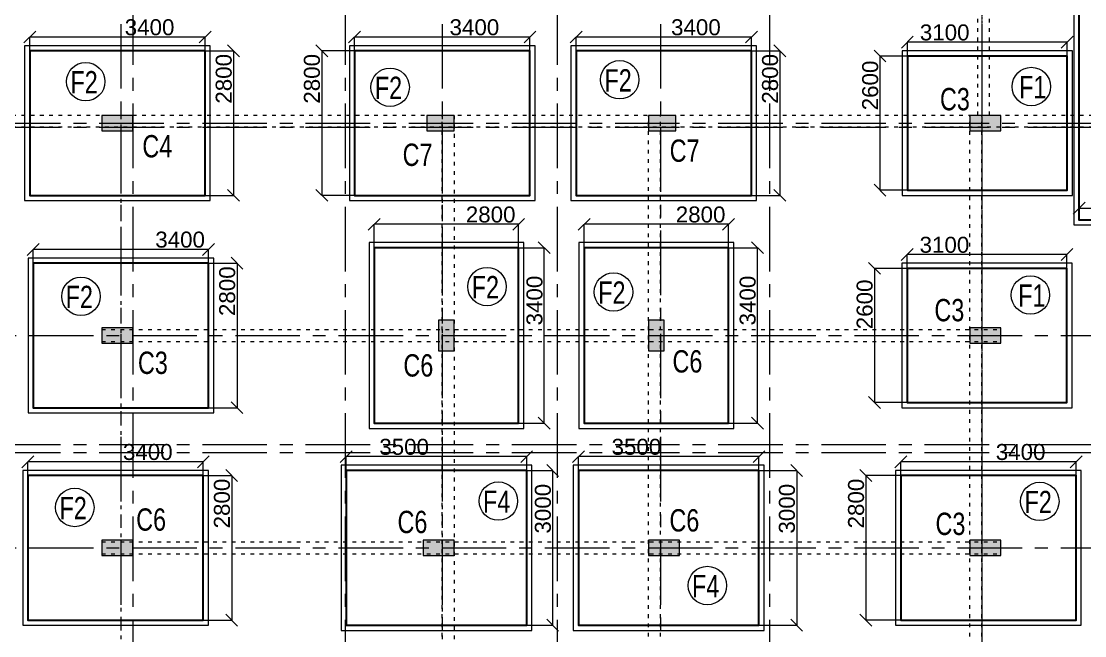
# Model space of a CAD drawing. Header units: inches. Extents: x 719368 to 6315912, y -2624014 to 446967.
# Drawn here: x 5520208 to 5540824, y -2115458 to -2103552 of the extents above; entities that cross this region are included whole.
import ezdxf

# ---------------------------------------------------------------- set-up
doc = ezdxf.new("R2010")
doc.units = ezdxf.units.IN
doc.header["$LTSCALE"] = 20
doc.header["$MEASUREMENT"] = 0
doc.header["$PDMODE"] = 3
doc.linetypes.add('ACAD_ISO03W100', pattern=[30, 12, -18])
doc.linetypes.add('CENTER', pattern=[2, 1.25, -0.25, 0.25, -0.25])
doc.layers.get('Defpoints').update_dxf_attribs({"lineweight": 25})
for name, color, linetype, lineweight in [('COL.FILL', 6, 'Continuous', 20), ('DIM', 7, 'Continuous', 13), ('FOOTING', 73, 'Continuous', 30), ('GRID', 202, 'CENTER', 5), ('HACHE', 6, 'Continuous', 9), ('HIDDEN', 181, 'ACAD_ISO03W100', 18), ('STAIR', 4, 'Continuous', 25), ('Text', 7, 'Continuous', 15)]:
    doc.layers.add(name, color=color, linetype=linetype, lineweight=lineweight)
doc.styles.add('BOLD', font='arial.ttf')
doc.styles.add('DIM SUMBI', font='arial.ttf')
doc.dimstyles.new('PL1', dxfattribs={"dimtxt": 275, "dimasz": 230, "dimexe": 0.18, "dimexo": 12, "dimgap": 30, "dimtad": 1, "dimjust": 1, "dimdec": 0, "dimzin": 0, "dimdsep": 46, "dimtxsty": 'BOLD', "dimblk": 'OBLIQUE', "dimcen": 0.09, "dimclrd": 256, "dimclre": 256, "dimadec": 0, "dimazin": 0, "dimtfac": 1, "dimtdec": 0, "dimtofl": 0, "dimtmove": 0, "dimatfit": 3, "dimfxl": 0.18, "dimtolj": 1, "dimtzin": 0, "dimlwd": -1, "dimlwe": -1, "dimarcsym": 0})

# ---------------------------------------------------------------- blocks, each defined once
blk = doc.blocks.new('_Oblique')
at = {"layer": 'STAIR', "color": 0, "lineweight": -2}
blk.add_line((-0.5, -0.5), (0.5, 0.5), dxfattribs=at)
blk = doc.blocks.new('*D560')
at = {"layer": 'Defpoints', "color": 0, "transparency": 16777216}
for p in [(5537385, -2104225), (5536854, -2106825), (5537385, -2106825)]:
    blk.add_point(p, dxfattribs=at)
at = {"layer": 'DIM', "transparency": 16777216}
for p, q in [((5537373, -2104225), (5536854, -2104225)), ((5536854, -2104225), (5536854, -2106825)), ((5537373, -2106825), (5536854, -2106825))]:
    blk.add_line(p, q, dxfattribs=at)
at = {"layer": 'DIM', "transparency": 16777216, "xscale": 230, "yscale": 230, "zscale": 230}
for p, rotation in [((5536854, -2104225), 90), ((5536854, -2106825), 270)]:
    blk.add_blockref('_Oblique', p, dxfattribs=dict(at, rotation=rotation))
at = {"layer": 'DIM', "color": 0, "transparency": 16777216, "insert": (5536666, -2104796), "char_height": 310, "attachment_point": 5, "rotation": 90, "style": 'BOLD'}
blk.add_mtext('\\A1;2600', dxfattribs=at)
blk = doc.blocks.new('*D561')
at = {"layer": 'Defpoints', "color": 0, "transparency": 16777216}
for p in [(5537385, -2103958), (5537385, -2104464), (5540485, -2104471)]:
    blk.add_point(p, dxfattribs=at)
at = {"layer": 'DIM', "transparency": 16777216}
for p, q in [((5537385, -2104452), (5537385, -2103958)), ((5540485, -2103958), (5537385, -2103958)), ((5540485, -2104459), (5540485, -2103958))]:
    blk.add_line(p, q, dxfattribs=at)
at = {"layer": 'DIM', "transparency": 16777216, "xscale": 230, "yscale": 230, "zscale": 230, "rotation": 180}
blk.add_blockref('_Oblique', (5537385, -2103958), dxfattribs=at)
at = {"layer": 'DIM', "transparency": 16777216, "xscale": 230, "yscale": 230, "zscale": 230}
blk.add_blockref('_Oblique', (5540485, -2103958), dxfattribs=at)
at = {"layer": 'DIM', "color": 0, "transparency": 16777216, "insert": (5538109, -2103770), "char_height": 310, "attachment_point": 5, "style": 'BOLD'}
blk.add_mtext('\\A1;3100', dxfattribs=at)
blk = doc.blocks.new('*D562')
at = {"layer": 'Defpoints', "color": 0, "transparency": 16777216}
for p in [(5533898, -2104125), (5533927, -2106925), (5534914, -2106925)]:
    blk.add_point(p, dxfattribs=at)
at = {"layer": 'DIM', "transparency": 16777216}
for p, q in [((5533910, -2104125), (5534914, -2104125)), ((5534914, -2104125), (5534914, -2106925)), ((5533939, -2106925), (5534914, -2106925))]:
    blk.add_line(p, q, dxfattribs=at)
at = {"layer": 'DIM', "transparency": 16777216, "xscale": 230, "yscale": 230, "zscale": 230}
for p, rotation in [((5534914, -2104125), 90), ((5534914, -2106925), 270)]:
    blk.add_blockref('_Oblique', p, dxfattribs=dict(at, rotation=rotation))
at = {"layer": 'DIM', "color": 0, "transparency": 16777216, "insert": (5534725, -2104667), "char_height": 310, "attachment_point": 5, "rotation": 90, "style": 'BOLD'}
blk.add_mtext('\\A1;2800', dxfattribs=at)
blk = doc.blocks.new('*D563')
at = {"layer": 'Defpoints', "color": 0, "transparency": 16777216}
for p in [(5530963, -2103858), (5530963, -2104364), (5534363, -2104371)]:
    blk.add_point(p, dxfattribs=at)
at = {"layer": 'DIM', "transparency": 16777216}
for p, q in [((5530963, -2104352), (5530963, -2103858)), ((5534363, -2103858), (5530963, -2103858)), ((5534363, -2104359), (5534363, -2103858))]:
    blk.add_line(p, q, dxfattribs=at)
at = {"layer": 'DIM', "transparency": 16777216, "xscale": 230, "yscale": 230, "zscale": 230, "rotation": 180}
blk.add_blockref('_Oblique', (5530963, -2103858), dxfattribs=at)
at = {"layer": 'DIM', "transparency": 16777216, "xscale": 230, "yscale": 230, "zscale": 230}
blk.add_blockref('_Oblique', (5534363, -2103858), dxfattribs=at)
at = {"layer": 'DIM', "color": 0, "transparency": 16777216, "insert": (5533286, -2103670), "char_height": 310, "attachment_point": 5, "style": 'BOLD'}
blk.add_mtext('\\A1;3400', dxfattribs=at)
blk = doc.blocks.new('*D564')
at = {"layer": 'Defpoints', "color": 0, "transparency": 16777216}
for p in [(5527583, -2104125), (5526033, -2106925), (5527148, -2106925)]:
    blk.add_point(p, dxfattribs=at)
at = {"layer": 'DIM', "transparency": 16777216}
for p, q in [((5527571, -2104125), (5526032, -2104125)), ((5526033, -2104125), (5526033, -2106925)), ((5527136, -2106925), (5526032, -2106925))]:
    blk.add_line(p, q, dxfattribs=at)
at = {"layer": 'DIM', "transparency": 16777216, "xscale": 230, "yscale": 230, "zscale": 230}
for p, rotation in [((5526033, -2104125), 90), ((5526033, -2106925), 270)]:
    blk.add_blockref('_Oblique', p, dxfattribs=dict(at, rotation=rotation))
at = {"layer": 'DIM', "color": 0, "transparency": 16777216, "insert": (5525844, -2104667), "char_height": 310, "attachment_point": 5, "rotation": 90, "style": 'BOLD'}
blk.add_mtext('\\A1;2800', dxfattribs=at)
blk = doc.blocks.new('*D565')
at = {"layer": 'Defpoints', "color": 0, "transparency": 16777216}
for p in [(5526669, -2103858), (5526669, -2104364), (5530069, -2104371)]:
    blk.add_point(p, dxfattribs=at)
at = {"layer": 'DIM', "transparency": 16777216}
for p, q in [((5526669, -2104352), (5526669, -2103858)), ((5530069, -2103858), (5526669, -2103858)), ((5530069, -2104359), (5530069, -2103858))]:
    blk.add_line(p, q, dxfattribs=at)
at = {"layer": 'DIM', "transparency": 16777216, "xscale": 230, "yscale": 230, "zscale": 230, "rotation": 180}
blk.add_blockref('_Oblique', (5526669, -2103858), dxfattribs=at)
at = {"layer": 'DIM', "transparency": 16777216, "xscale": 230, "yscale": 230, "zscale": 230}
blk.add_blockref('_Oblique', (5530069, -2103858), dxfattribs=at)
at = {"layer": 'DIM', "color": 0, "transparency": 16777216, "insert": (5528992, -2103670), "char_height": 310, "attachment_point": 5, "style": 'BOLD'}
blk.add_mtext('\\A1;3400', dxfattribs=at)
blk = doc.blocks.new('*D566')
at = {"layer": 'Defpoints', "color": 0, "transparency": 16777216}
for p in [(5523307, -2104125), (5523336, -2106925), (5524323, -2106925)]:
    blk.add_point(p, dxfattribs=at)
at = {"layer": 'DIM', "transparency": 16777216}
for p, q in [((5523319, -2104125), (5524323, -2104125)), ((5524323, -2104125), (5524323, -2106925)), ((5523348, -2106925), (5524323, -2106925))]:
    blk.add_line(p, q, dxfattribs=at)
at = {"layer": 'DIM', "transparency": 16777216, "xscale": 230, "yscale": 230, "zscale": 230}
for p, rotation in [((5524323, -2104125), 90), ((5524323, -2106925), 270)]:
    blk.add_blockref('_Oblique', p, dxfattribs=dict(at, rotation=rotation))
at = {"layer": 'DIM', "color": 0, "transparency": 16777216, "insert": (5524134, -2104667), "char_height": 310, "attachment_point": 5, "rotation": 90, "style": 'BOLD'}
blk.add_mtext('\\A1;2800', dxfattribs=at)
blk = doc.blocks.new('*D567')
at = {"layer": 'Defpoints', "color": 0, "transparency": 16777216}
for p in [(5520372, -2103858), (5520372, -2104364), (5523772, -2104371)]:
    blk.add_point(p, dxfattribs=at)
at = {"layer": 'DIM', "transparency": 16777216}
for p, q in [((5520372, -2104352), (5520372, -2103858)), ((5523772, -2103858), (5520372, -2103858)), ((5523772, -2104359), (5523772, -2103858))]:
    blk.add_line(p, q, dxfattribs=at)
at = {"layer": 'DIM', "transparency": 16777216, "xscale": 230, "yscale": 230, "zscale": 230, "rotation": 180}
blk.add_blockref('_Oblique', (5520372, -2103858), dxfattribs=at)
at = {"layer": 'DIM', "transparency": 16777216, "xscale": 230, "yscale": 230, "zscale": 230}
blk.add_blockref('_Oblique', (5523772, -2103858), dxfattribs=at)
at = {"layer": 'DIM', "color": 0, "transparency": 16777216, "insert": (5522695, -2103670), "char_height": 310, "attachment_point": 5, "style": 'BOLD'}
blk.add_mtext('\\A1;3400', dxfattribs=at)
blk = doc.blocks.new('*D570')
at = {"layer": 'Defpoints', "color": 0, "transparency": 16777216}
for p in [(5537380, -2108340), (5536747, -2110940), (5537380, -2110940)]:
    blk.add_point(p, dxfattribs=at)
at = {"layer": 'DIM', "transparency": 16777216}
for p, q in [((5537368, -2108340), (5536747, -2108340)), ((5536747, -2108340), (5536747, -2110940)), ((5537368, -2110940), (5536747, -2110940))]:
    blk.add_line(p, q, dxfattribs=at)
at = {"layer": 'DIM', "transparency": 16777216, "xscale": 230, "yscale": 230, "zscale": 230}
for p, rotation in [((5536747, -2108340), 90), ((5536747, -2110940), 270)]:
    blk.add_blockref('_Oblique', p, dxfattribs=dict(at, rotation=rotation))
at = {"layer": 'DIM', "color": 0, "transparency": 16777216, "insert": (5536559, -2109038), "char_height": 310, "attachment_point": 5, "rotation": 90, "style": 'BOLD'}
blk.add_mtext('\\A1;2600', dxfattribs=at)
blk = doc.blocks.new('*D571')
at = {"layer": 'Defpoints', "color": 0, "transparency": 16777216}
for p in [(5537380, -2108073), (5537380, -2108579), (5540480, -2108586)]:
    blk.add_point(p, dxfattribs=at)
at = {"layer": 'DIM', "transparency": 16777216}
for p, q in [((5537380, -2108567), (5537380, -2108073)), ((5540480, -2108073), (5537380, -2108073)), ((5540480, -2108574), (5540480, -2108073))]:
    blk.add_line(p, q, dxfattribs=at)
at = {"layer": 'DIM', "transparency": 16777216, "xscale": 230, "yscale": 230, "zscale": 230, "rotation": 180}
blk.add_blockref('_Oblique', (5537380, -2108073), dxfattribs=at)
at = {"layer": 'DIM', "transparency": 16777216, "xscale": 230, "yscale": 230, "zscale": 230}
blk.add_blockref('_Oblique', (5540480, -2108073), dxfattribs=at)
at = {"layer": 'DIM', "color": 0, "transparency": 16777216, "insert": (5538104, -2107885), "char_height": 310, "attachment_point": 5, "style": 'BOLD'}
blk.add_mtext('\\A1;3100', dxfattribs=at)
blk = doc.blocks.new('*D572')
at = {"layer": 'Defpoints', "color": 0, "transparency": 16777216}
for p in [(5531119, -2107486), (5531119, -2107940), (5533919, -2107940)]:
    blk.add_point(p, dxfattribs=at)
at = {"layer": 'DIM', "transparency": 16777216}
for p, q in [((5531119, -2107928), (5531119, -2107486)), ((5533919, -2107486), (5531119, -2107486)), ((5533919, -2107928), (5533919, -2107486))]:
    blk.add_line(p, q, dxfattribs=at)
at = {"layer": 'DIM', "transparency": 16777216, "xscale": 230, "yscale": 230, "zscale": 230, "rotation": 180}
blk.add_blockref('_Oblique', (5531119, -2107486), dxfattribs=at)
at = {"layer": 'DIM', "transparency": 16777216, "xscale": 230, "yscale": 230, "zscale": 230}
blk.add_blockref('_Oblique', (5533919, -2107486), dxfattribs=at)
at = {"layer": 'DIM', "color": 0, "transparency": 16777216, "insert": (5533377, -2107298), "char_height": 310, "attachment_point": 5, "style": 'BOLD'}
blk.add_mtext('\\A1;2800', dxfattribs=at)
blk = doc.blocks.new('*D573')
at = {"layer": 'Defpoints', "color": 0, "transparency": 16777216}
for p in [(5533681, -2107940), (5534479, -2107940), (5533673, -2111340)]:
    blk.add_point(p, dxfattribs=at)
at = {"layer": 'DIM', "transparency": 16777216}
for p, q in [((5533693, -2107940), (5534479, -2107940)), ((5534479, -2111340), (5534479, -2107940)), ((5533685, -2111340), (5534479, -2111340))]:
    blk.add_line(p, q, dxfattribs=at)
at = {"layer": 'DIM', "transparency": 16777216, "xscale": 230, "yscale": 230, "zscale": 230}
for p, rotation in [((5534479, -2107940), 90), ((5534479, -2111340), 270)]:
    blk.add_blockref('_Oblique', p, dxfattribs=dict(at, rotation=rotation))
at = {"layer": 'DIM', "color": 0, "transparency": 16777216, "insert": (5534291, -2108964), "char_height": 310, "attachment_point": 5, "rotation": 90, "style": 'BOLD'}
blk.add_mtext('\\A1;3400', dxfattribs=at)
blk = doc.blocks.new('*D574')
at = {"layer": 'Defpoints', "color": 0, "transparency": 16777216}
for p in [(5527049, -2107486), (5527049, -2107940), (5529849, -2107940)]:
    blk.add_point(p, dxfattribs=at)
at = {"layer": 'DIM', "transparency": 16777216}
for p, q in [((5527049, -2107928), (5527049, -2107486)), ((5529849, -2107486), (5527049, -2107486)), ((5529849, -2107928), (5529849, -2107486))]:
    blk.add_line(p, q, dxfattribs=at)
at = {"layer": 'DIM', "transparency": 16777216, "xscale": 230, "yscale": 230, "zscale": 230, "rotation": 180}
blk.add_blockref('_Oblique', (5527049, -2107486), dxfattribs=at)
at = {"layer": 'DIM', "transparency": 16777216, "xscale": 230, "yscale": 230, "zscale": 230}
blk.add_blockref('_Oblique', (5529849, -2107486), dxfattribs=at)
at = {"layer": 'DIM', "color": 0, "transparency": 16777216, "insert": (5529307, -2107298), "char_height": 310, "attachment_point": 5, "style": 'BOLD'}
blk.add_mtext('\\A1;2800', dxfattribs=at)
blk = doc.blocks.new('*D575')
at = {"layer": 'Defpoints', "color": 0, "transparency": 16777216}
for p in [(5529611, -2107940), (5530346, -2107940), (5529603, -2111340)]:
    blk.add_point(p, dxfattribs=at)
at = {"layer": 'DIM', "transparency": 16777216}
for p, q in [((5529623, -2107940), (5530346, -2107940)), ((5530346, -2111340), (5530346, -2107940)), ((5529615, -2111340), (5530346, -2111340))]:
    blk.add_line(p, q, dxfattribs=at)
at = {"layer": 'DIM', "transparency": 16777216, "xscale": 230, "yscale": 230, "zscale": 230}
for p, rotation in [((5530346, -2107940), 90), ((5530346, -2111340), 270)]:
    blk.add_blockref('_Oblique', p, dxfattribs=dict(at, rotation=rotation))
at = {"layer": 'DIM', "color": 0, "transparency": 16777216, "insert": (5530158, -2108964), "char_height": 310, "attachment_point": 5, "rotation": 90, "style": 'BOLD'}
blk.add_mtext('\\A1;3400', dxfattribs=at)
blk = doc.blocks.new('*D576')
at = {"layer": 'Defpoints', "color": 0, "transparency": 16777216}
for p in [(5523374, -2108240), (5523403, -2111040), (5524390, -2111040)]:
    blk.add_point(p, dxfattribs=at)
at = {"layer": 'DIM', "transparency": 16777216}
for p, q in [((5523386, -2108240), (5524390, -2108240)), ((5524390, -2108240), (5524390, -2111040)), ((5523415, -2111040), (5524390, -2111040))]:
    blk.add_line(p, q, dxfattribs=at)
at = {"layer": 'DIM', "transparency": 16777216, "xscale": 230, "yscale": 230, "zscale": 230}
for p, rotation in [((5524390, -2108240), 90), ((5524390, -2111040), 270)]:
    blk.add_blockref('_Oblique', p, dxfattribs=dict(at, rotation=rotation))
at = {"layer": 'DIM', "color": 0, "transparency": 16777216, "insert": (5524201, -2108782), "char_height": 310, "attachment_point": 5, "rotation": 90, "style": 'BOLD'}
blk.add_mtext('\\A1;2800', dxfattribs=at)
blk = doc.blocks.new('*D577')
at = {"layer": 'Defpoints', "color": 0, "transparency": 16777216}
for p in [(5520439, -2107973), (5520439, -2108479), (5523839, -2108486)]:
    blk.add_point(p, dxfattribs=at)
at = {"layer": 'DIM', "transparency": 16777216}
for p, q in [((5520439, -2108467), (5520439, -2107973)), ((5523839, -2107973), (5520439, -2107973)), ((5523839, -2108474), (5523839, -2107973))]:
    blk.add_line(p, q, dxfattribs=at)
at = {"layer": 'DIM', "transparency": 16777216, "xscale": 230, "yscale": 230, "zscale": 230, "rotation": 180}
blk.add_blockref('_Oblique', (5520439, -2107973), dxfattribs=at)
at = {"layer": 'DIM', "transparency": 16777216, "xscale": 230, "yscale": 230, "zscale": 230}
blk.add_blockref('_Oblique', (5523839, -2107973), dxfattribs=at)
at = {"layer": 'DIM', "color": 0, "transparency": 16777216, "insert": (5523287, -2107785), "char_height": 310, "attachment_point": 5, "style": 'BOLD'}
blk.add_mtext('\\A1;3400', dxfattribs=at)
blk = doc.blocks.new('*D580')
at = {"layer": 'Defpoints', "color": 0, "transparency": 16777216}
for p in [(5537580, -2112355), (5536581, -2115155), (5537544, -2115155)]:
    blk.add_point(p, dxfattribs=at)
at = {"layer": 'DIM', "transparency": 16777216}
for p, q in [((5537568, -2112355), (5536581, -2112355)), ((5536581, -2112355), (5536581, -2115155)), ((5537532, -2115155), (5536581, -2115155))]:
    blk.add_line(p, q, dxfattribs=at)
at = {"layer": 'DIM', "transparency": 16777216, "xscale": 230, "yscale": 230, "zscale": 230}
for p, rotation in [((5536581, -2112355), 90), ((5536581, -2115155), 270)]:
    blk.add_blockref('_Oblique', p, dxfattribs=dict(at, rotation=rotation))
at = {"layer": 'DIM', "color": 0, "transparency": 16777216, "insert": (5536392, -2112897), "char_height": 310, "attachment_point": 5, "rotation": 90, "style": 'BOLD'}
blk.add_mtext('\\A1;2800', dxfattribs=at)
blk = doc.blocks.new('*D581')
at = {"layer": 'Defpoints', "color": 0, "transparency": 16777216}
for p in [(5537258, -2112088), (5537258, -2112594), (5540658, -2112601)]:
    blk.add_point(p, dxfattribs=at)
at = {"layer": 'DIM', "transparency": 16777216}
for p, q in [((5537258, -2112582), (5537258, -2112088)), ((5540658, -2112088), (5537258, -2112088)), ((5540658, -2112589), (5540658, -2112088))]:
    blk.add_line(p, q, dxfattribs=at)
at = {"layer": 'DIM', "transparency": 16777216, "xscale": 230, "yscale": 230, "zscale": 230, "rotation": 180}
blk.add_blockref('_Oblique', (5537258, -2112088), dxfattribs=at)
at = {"layer": 'DIM', "transparency": 16777216, "xscale": 230, "yscale": 230, "zscale": 230}
blk.add_blockref('_Oblique', (5540658, -2112088), dxfattribs=at)
at = {"layer": 'DIM', "color": 0, "transparency": 16777216, "insert": (5539581, -2111900), "char_height": 310, "attachment_point": 5, "style": 'BOLD'}
blk.add_mtext('\\A1;3400', dxfattribs=at)
blk = doc.blocks.new('*D582')
at = {"layer": 'Defpoints', "color": 0, "transparency": 16777216}
for p in [(5533705, -2112255), (5534061, -2115255), (5535240, -2115255)]:
    blk.add_point(p, dxfattribs=at)
at = {"layer": 'DIM', "transparency": 16777216}
for p, q in [((5533717, -2112255), (5535240, -2112255)), ((5535240, -2112255), (5535240, -2115255)), ((5534073, -2115255), (5535240, -2115255))]:
    blk.add_line(p, q, dxfattribs=at)
at = {"layer": 'DIM', "transparency": 16777216, "xscale": 230, "yscale": 230, "zscale": 230}
for p, rotation in [((5535240, -2112255), 90), ((5535240, -2115255), 270)]:
    blk.add_blockref('_Oblique', p, dxfattribs=dict(at, rotation=rotation))
at = {"layer": 'DIM', "color": 0, "transparency": 16777216, "insert": (5535052, -2112997), "char_height": 310, "attachment_point": 5, "rotation": 90, "style": 'BOLD'}
blk.add_mtext('\\A1;3000', dxfattribs=at)
blk = doc.blocks.new('*D583')
at = {"layer": 'Defpoints', "color": 0, "transparency": 16777216}
for p in [(5531009, -2111988), (5531009, -2112494), (5534509, -2112501)]:
    blk.add_point(p, dxfattribs=at)
at = {"layer": 'DIM', "transparency": 16777216}
for p, q in [((5531009, -2112482), (5531009, -2111988)), ((5534509, -2111988), (5531009, -2111988)), ((5534509, -2112489), (5534509, -2111988))]:
    blk.add_line(p, q, dxfattribs=at)
at = {"layer": 'DIM', "transparency": 16777216, "xscale": 230, "yscale": 230, "zscale": 230, "rotation": 180}
blk.add_blockref('_Oblique', (5531009, -2111988), dxfattribs=at)
at = {"layer": 'DIM', "transparency": 16777216, "xscale": 230, "yscale": 230, "zscale": 230}
blk.add_blockref('_Oblique', (5534509, -2111988), dxfattribs=at)
at = {"layer": 'DIM', "color": 0, "transparency": 16777216, "insert": (5532133, -2111800), "char_height": 310, "attachment_point": 5, "style": 'BOLD'}
blk.add_mtext('\\A1;3500', dxfattribs=at)
blk = doc.blocks.new('*D584')
at = {"layer": 'Defpoints', "color": 0, "transparency": 16777216}
for p in [(5529202, -2112255), (5529558, -2115255), (5530509, -2115255)]:
    blk.add_point(p, dxfattribs=at)
at = {"layer": 'DIM', "transparency": 16777216}
for p, q in [((5529214, -2112255), (5530510, -2112255)), ((5530509, -2112255), (5530509, -2115255)), ((5529570, -2115255), (5530510, -2115255))]:
    blk.add_line(p, q, dxfattribs=at)
at = {"layer": 'DIM', "transparency": 16777216, "xscale": 230, "yscale": 230, "zscale": 230}
for p, rotation in [((5530509, -2112255), 90), ((5530509, -2115255), 270)]:
    blk.add_blockref('_Oblique', p, dxfattribs=dict(at, rotation=rotation))
at = {"layer": 'DIM', "color": 0, "transparency": 16777216, "insert": (5530321, -2112997), "char_height": 310, "attachment_point": 5, "rotation": 90, "style": 'BOLD'}
blk.add_mtext('\\A1;3000', dxfattribs=at)
blk = doc.blocks.new('*D585')
at = {"layer": 'Defpoints', "color": 0, "transparency": 16777216}
for p in [(5526506, -2111988), (5526506, -2112494), (5530006, -2112501)]:
    blk.add_point(p, dxfattribs=at)
at = {"layer": 'DIM', "transparency": 16777216}
for p, q in [((5526506, -2112482), (5526506, -2111988)), ((5530006, -2111988), (5526506, -2111988)), ((5530006, -2112489), (5530006, -2111988))]:
    blk.add_line(p, q, dxfattribs=at)
at = {"layer": 'DIM', "transparency": 16777216, "xscale": 230, "yscale": 230, "zscale": 230, "rotation": 180}
blk.add_blockref('_Oblique', (5526506, -2111988), dxfattribs=at)
at = {"layer": 'DIM', "transparency": 16777216, "xscale": 230, "yscale": 230, "zscale": 230}
blk.add_blockref('_Oblique', (5530006, -2111988), dxfattribs=at)
at = {"layer": 'DIM', "color": 0, "transparency": 16777216, "insert": (5527630, -2111800), "char_height": 310, "attachment_point": 5, "style": 'BOLD'}
blk.add_mtext('\\A1;3500', dxfattribs=at)
blk = doc.blocks.new('*D586')
at = {"layer": 'Defpoints', "color": 0, "transparency": 16777216}
for p in [(5523272, -2112355), (5523300, -2115155), (5524287, -2115155)]:
    blk.add_point(p, dxfattribs=at)
at = {"layer": 'DIM', "transparency": 16777216}
for p, q in [((5523284, -2112355), (5524287, -2112355)), ((5524287, -2112355), (5524287, -2115155)), ((5523312, -2115155), (5524287, -2115155))]:
    blk.add_line(p, q, dxfattribs=at)
at = {"layer": 'DIM', "transparency": 16777216, "xscale": 230, "yscale": 230, "zscale": 230}
for p, rotation in [((5524287, -2112355), 90), ((5524287, -2115155), 270)]:
    blk.add_blockref('_Oblique', p, dxfattribs=dict(at, rotation=rotation))
at = {"layer": 'DIM', "color": 0, "transparency": 16777216, "insert": (5524099, -2112897), "char_height": 310, "attachment_point": 5, "rotation": 90, "style": 'BOLD'}
blk.add_mtext('\\A1;2800', dxfattribs=at)
blk = doc.blocks.new('*D587')
at = {"layer": 'Defpoints', "color": 0, "transparency": 16777216}
for p in [(5520336, -2112088), (5520336, -2112594), (5523736, -2112601)]:
    blk.add_point(p, dxfattribs=at)
at = {"layer": 'DIM', "transparency": 16777216}
for p, q in [((5520336, -2112582), (5520336, -2112088)), ((5523736, -2112088), (5520336, -2112088)), ((5523736, -2112589), (5523736, -2112088))]:
    blk.add_line(p, q, dxfattribs=at)
at = {"layer": 'DIM', "transparency": 16777216, "xscale": 230, "yscale": 230, "zscale": 230, "rotation": 180}
blk.add_blockref('_Oblique', (5520336, -2112088), dxfattribs=at)
at = {"layer": 'DIM', "transparency": 16777216, "xscale": 230, "yscale": 230, "zscale": 230}
blk.add_blockref('_Oblique', (5523736, -2112088), dxfattribs=at)
at = {"layer": 'DIM', "color": 0, "transparency": 16777216, "insert": (5522660, -2111900), "char_height": 310, "attachment_point": 5, "style": 'BOLD'}
blk.add_mtext('\\A1;3400', dxfattribs=at)
blk = doc.blocks.new('*D496')
at = {"layer": 'Defpoints', "color": 0, "transparency": 16777216}
for p in [(5540716, -2107088), (5544016, -2107088), (5540716, -2107174)]:
    blk.add_point(p, dxfattribs=at)
at = {"layer": 'DIM', "transparency": 16777216}
for p, q in [((5540716, -2107100), (5540716, -2107174)), ((5544016, -2107100), (5544016, -2107174)), ((5540716, -2107174), (5544016, -2107174))]:
    blk.add_line(p, q, dxfattribs=at)
at = {"layer": 'DIM', "transparency": 16777216, "xscale": 230, "yscale": 230, "zscale": 230, "rotation": 180}
blk.add_blockref('_Oblique', (5540716, -2107174), dxfattribs=at)
at = {"layer": 'DIM', "transparency": 16777216, "xscale": 230, "yscale": 230, "zscale": 230}
blk.add_blockref('_Oblique', (5544016, -2107174), dxfattribs=at)
at = {"layer": 'DIM', "color": 0, "transparency": 16777216, "insert": (5543264, -2106986), "char_height": 310, "attachment_point": 5, "style": 'BOLD'}
blk.add_mtext('\\A1;3300', dxfattribs=at)

msp = doc.modelspace()

# ---------------------------------------------------------------- hatches: boundary and pattern name
at = {"layer": 'COL.FILL'}
for points in [[(5522369.0857, -2105375.4344), (5522369.0857, -2105675.4344), (5521769.0857, -2105675.4344), (5521769.0857, -2105375.4344)], [(5528069.0873, -2105675.4344), (5528599.0873, -2105675.4344), (5528599.0873, -2105375.4344), (5528069.0873, -2105375.4344)], [(5532368.8912, -2105675.4344), (5532898.8912, -2105675.4344), (5532898.8912, -2105375.4344), (5532368.8912, -2105375.4344)], [(5539199.0856, -2105375.4344), (5539199.0856, -2105675.4344), (5538599.0856, -2105675.4344), (5538599.0856, -2105375.4344)], [(5528299.0873, -2109940.4344), (5528599.0873, -2109940.4344), (5528599.0873, -2109340.4344), (5528299.0873, -2109340.4344)], [(5532369.0856, -2109940.4344), (5532669.0856, -2109940.4344), (5532669.0856, -2109340.4344), (5532369.0856, -2109340.4344)], [(5522369.0857, -2109490.4344), (5522369.0857, -2109790.4344), (5521769.0857, -2109790.4344), (5521769.0857, -2109490.4344)], [(5539199.0856, -2109490.4344), (5539199.0856, -2109790.4344), (5538599.0856, -2109790.4344), (5538599.0856, -2109490.4344)], [(5522369.0857, -2113605.4344), (5522369.0857, -2113905.4344), (5521769.0857, -2113905.4344), (5521769.0857, -2113605.4344)], [(5528599.0873, -2113605.4344), (5528599.0873, -2113905.4344), (5527999.0873, -2113905.4344), (5527999.0873, -2113605.4344)], [(5532968.8912, -2113605.4344), (5532968.8912, -2113905.4344), (5532368.8912, -2113905.4344), (5532368.8912, -2113605.4344)], [(5539199.0856, -2113605.4344), (5539199.0856, -2113905.4344), (5538599.0856, -2113905.4344), (5538599.0856, -2113605.4344)]]:
    msp.add_hatch(color=256, dxfattribs=at).paths.add_polyline_path(points)

# ---------------------------------------------------------------- linework, layer by layer
for points in [[(5522369.0857, -2105675.4344), (5522369.0857, -2105375.4344), (5521769.0857, -2105375.4344), (5521769.0857, -2105675.4344)], [(5528599.0873, -2105675.4344), (5528599.0873, -2105375.4344), (5528069.0873, -2105375.4344), (5528069.0873, -2105675.4344)], [(5532898.8912, -2105675.4344), (5532898.8912, -2105375.4344), (5532368.8912, -2105375.4344), (5532368.8912, -2105675.4344)], [(5539199.0856, -2105675.4344), (5539199.0856, -2105375.4344), (5538599.0856, -2105375.4344), (5538599.0856, -2105675.4344)], [(5528599.0873, -2109340.4344), (5528299.0873, -2109340.4344), (5528299.0873, -2109940.4344), (5528599.0873, -2109940.4344)], [(5532669.0856, -2109340.4344), (5532369.0856, -2109340.4344), (5532369.0856, -2109940.4344), (5532669.0856, -2109940.4344)], [(5522369.0857, -2109790.4344), (5522369.0857, -2109490.4344), (5521769.0857, -2109490.4344), (5521769.0857, -2109790.4344)], [(5539199.0856, -2109790.4344), (5539199.0856, -2109490.4344), (5538599.0856, -2109490.4344), (5538599.0856, -2109790.4344)], [(5522369.0857, -2113905.4344), (5522369.0857, -2113605.4344), (5521769.0857, -2113605.4344), (5521769.0857, -2113905.4344)], [(5528599.0873, -2113905.4344), (5528599.0873, -2113605.4344), (5527999.0873, -2113605.4344), (5527999.0873, -2113905.4344)], [(5532968.8912, -2113905.4344), (5532968.8912, -2113605.4344), (5532368.8912, -2113605.4344), (5532368.8912, -2113905.4344)], [(5539199.0856, -2113905.4344), (5539199.0856, -2113605.4344), (5538599.0856, -2113605.4344), (5538599.0856, -2113905.4344)]]:
    msp.add_lwpolyline(points, close=True, dxfattribs=at)
at = {"layer": 'FOOTING'}
for points in [[(5544016.1332, -2099995.4344), (5544016.1332, -2107405.4344), (5540716.1332, -2107405.4344), (5540716.1332, -2099995.4344)], [(5520372.013, -2104125.4344), (5520372.013, -2106925.4344), (5523772.013, -2106925.4344), (5523772.013, -2104125.4344)], [(5526669.0873, -2104125.4344), (5526669.0873, -2106925.4344), (5530069.0873, -2106925.4344), (5530069.0873, -2104125.4344)], [(5530963.0963, -2104125.4344), (5530963.0963, -2106925.4344), (5534363.0963, -2106925.4344), (5534363.0963, -2104125.4344)], [(5537384.9516, -2104225.4344), (5537384.9516, -2106825.4344), (5540484.9516, -2106825.4344), (5540484.9516, -2104225.4344)], [(5529849.0873, -2107940.4344), (5527049.0873, -2107940.4344), (5527049.0873, -2111340.4344), (5529849.0873, -2111340.4344)], [(5533919.0856, -2107940.4344), (5531119.0856, -2107940.4344), (5531119.0856, -2111340.4344), (5533919.0856, -2111340.4344)], [(5520439.087, -2108240.4344), (5520439.087, -2111040.4344), (5523839.087, -2111040.4344), (5523839.087, -2108240.4344)], [(5537379.9107, -2108340.4344), (5537379.9107, -2110940.4344), (5540479.9107, -2110940.4344), (5540479.9107, -2108340.4344)], [(5526506.1163, -2112255.4344), (5526506.1163, -2115255.4344), (5530006.1163, -2115255.4344), (5530006.1163, -2112255.4344)], [(5531009.1555, -2112255.4344), (5531009.1555, -2115255.4344), (5534509.1555, -2115255.4344), (5534509.1555, -2112255.4344)], [(5520336.3652, -2112355.4344), (5520336.3652, -2115155.4344), (5523736.3652, -2115155.4344), (5523736.3652, -2112355.4344)], [(5537257.9407, -2112355.4344), (5537257.9407, -2115155.4344), (5540657.9407, -2115155.4344), (5540657.9407, -2112355.4344)]]:
    msp.add_lwpolyline(points, close=True, dxfattribs=at)
at = {"layer": 'GRID', "ltscale": 50}
for p, q in [((5522369.0857, -2087148.5707), (5522369.0857, -2126935.9243)), ((5526484.0857, -2087148.5707), (5526484.0857, -2126935.9243)), ((5530599.0857, -2087148.5707), (5530599.0857, -2126935.9243)), ((5534714.0857, -2087148.5707), (5534714.0857, -2126935.9243)), ((5522139.0873, -2103607.2871), (5522139.0873, -2129286.8385)), ((5528369.0873, -2103607.2871), (5528369.0873, -2129286.8385)), ((5532599.0856, -2103607.2871), (5532599.0856, -2129286.8385)), ((5435720.6711, -2105525.4354), (5551358.5285, -2105525.4354)), ((5435720.6711, -2105605.4344), (5551358.5285, -2105605.4344)), ((5436358.4024, -2109640.4354), (5551358.5285, -2109640.4354)), ((5435720.6711, -2111755.4344), (5551358.5285, -2111755.4344)), ((5435720.6711, -2111905.389), (5551358.5285, -2111905.389)), ((5436358.4024, -2113755.4354), (5551358.5285, -2113755.4354))]:
    msp.add_line(p, q, dxfattribs=at)
at = {"layer": 'GRID', "ltscale": 0.05}
msp.add_line((5538829.0856, -2087148.5707), (5538829.0856, -2126935.9243), dxfattribs=at)
at = {"layer": 'GRID', "ltscale": 3}
msp.add_line((5538829.0856, -2103607.2871), (5538829.0856, -2129286.8385), dxfattribs=at)
at = {"layer": 'HACHE'}
for points in [[(5544116.1332, -2099895.4344), (5544116.1332, -2107505.4344), (5540616.1332, -2107505.4344), (5540616.1332, -2099895.4344)], [(5520272.013, -2104025.4344), (5520272.013, -2107025.4344), (5523872.013, -2107025.4344), (5523872.013, -2104025.4344)], [(5526569.0873, -2104025.4344), (5526569.0873, -2107025.4344), (5530169.0873, -2107025.4344), (5530169.0873, -2104025.4344)], [(5530863.0963, -2104025.4344), (5530863.0963, -2107025.4344), (5534463.0963, -2107025.4344), (5534463.0963, -2104025.4344)], [(5537284.9516, -2104125.4344), (5537284.9516, -2106925.4344), (5540584.9516, -2106925.4344), (5540584.9516, -2104125.4344)], [(5529949.0873, -2107840.4344), (5526949.0873, -2107840.4344), (5526949.0873, -2111440.4344), (5529949.0873, -2111440.4344)], [(5534019.0856, -2107840.4344), (5531019.0856, -2107840.4344), (5531019.0856, -2111440.4344), (5534019.0856, -2111440.4344)], [(5520339.087, -2108140.4344), (5520339.087, -2111140.4344), (5523939.087, -2111140.4344), (5523939.087, -2108140.4344)], [(5537279.9107, -2108240.4344), (5537279.9107, -2111040.4344), (5540579.9107, -2111040.4344), (5540579.9107, -2108240.4344)], [(5520236.3652, -2112255.4344), (5520236.3652, -2115255.4344), (5523836.3652, -2115255.4344), (5523836.3652, -2112255.4344)], [(5526406.1163, -2112155.4344), (5526406.1163, -2115355.4344), (5530106.1163, -2115355.4344), (5530106.1163, -2112155.4344)], [(5530909.1555, -2112155.4344), (5530909.1555, -2115355.4344), (5534609.1555, -2115355.4344), (5534609.1555, -2112155.4344)], [(5537157.9407, -2112255.4344), (5537157.9407, -2115255.4344), (5540757.9407, -2115255.4344), (5540757.9407, -2112255.4344)]]:
    msp.add_lwpolyline(points, close=True, dxfattribs=at)
at = {"layer": 'HIDDEN', "linetype": 'ACAD_ISO03W100', "ltscale": 0.3}
for p, q in [((5538749.0856, -2105375.4344), (5538749.0856, -2095795.4344)), ((5538979.0856, -2105375.4344), (5538979.0856, -2095795.4344)), ((5550882.4983, -2105375.4344), (5512784.0858, -2105375.24)), ((5522139.0857, -2105375.2877), (5522139.0857, -2122135.4344)), ((5528369.0873, -2122135.4344), (5528369.0873, -2105375.3195)), ((5528369.0873, -2105375.4344), (5528369.0873, -2122135.4344)), ((5528599.0873, -2105375.4344), (5528599.0873, -2122135.4344)), ((5532368.8912, -2122135.4344), (5532368.8912, -2105375.4344)), ((5532598.8912, -2122135.4344), (5532598.8912, -2105375.4344)), ((5538599.0856, -2122135.4344), (5538599.0856, -2105375.4344)), ((5538829.0856, -2122135.4344), (5538829.0856, -2105375.4344)), ((5550882.493, -2105605.4344), (5512784.0858, -2105605.24)), ((5521769.0857, -2109525.4344), (5539199.0856, -2109525.4344)), ((5521769.0857, -2109755.4344), (5539199.0856, -2109755.4344)), ((5521769.0857, -2113640.4344), (5539199.0856, -2113640.4344)), ((5521769.0857, -2113870.4344), (5539199.0856, -2113870.4344))]:
    msp.add_line(p, q, dxfattribs=at)
at = {"layer": 'Text'}
for centre in [(5521457.447, -2104721.9049), (5527357.939, -2104830.94), (5531809.4052, -2104685.3656), (5539788.3542, -2104817.1583), (5529236.9424, -2108692.7874), (5521364.7447, -2108882.2226), (5531688.6842, -2108797.9883), (5539771.0841, -2108856.2191), (5529457.7802, -2112849.0189), (5539952.8834, -2112855.6996), (5521245.3686, -2112973.1014), (5533509.2993, -2114485.3326)]:
    msp.add_circle(centre, 372.7728, dxfattribs=at)

# ---------------------------------------------------------------- texts
at = {"layer": 'Text', "style": 'DIM SUMBI', "width": 0.75}
for s, p in [('F2', (5531513.5079, -2104912.9265)), ('F2', (5521161.5497, -2104949.4659)), ('F2', (5527062.0417, -2105058.5009)), ('F1', (5539551.7467, -2105044.7192)), ('C3', (5538017.8453, -2105277.1857)), ('C4', (5522555.5212, -2106189.7591)), ('C7', (5527600.8339, -2106354.8972)), ('C7', (5532777.8078, -2106275.2483)), ('F2', (5528941.045, -2108920.3483)), ('F2', (5531392.7868, -2109025.5493)), ('F2', (5521068.8473, -2109109.7836)), ('F1', (5539534.4766, -2109083.7801)), ('C3', (5537909.7664, -2109365.3224)), ('C3', (5522469.4031, -2110385.3294)), ('C6', (5527615.8839, -2110436.3221)), ('C6', (5532832.2102, -2110358.2411)), ('F4', (5529159.8918, -2113076.5798)), ('F2', (5539656.9861, -2113083.2606)), ('F2', (5520949.4713, -2113200.6624)), ('C6', (5522435.5137, -2113423.19)), ('C6', (5527501.4696, -2113469.8811)), ('C6', (5532772.9032, -2113438.762)), ('C3', (5537931.3167, -2113506.2016)), ('F4', (5533211.4109, -2114712.8935))]:
    msp.add_text(s, height=432.432, dxfattribs=at).set_placement(p)

# ---------------------------------------------------------------- dimensions: what is measured, and where the dimension line sits
at = {"layer": 'DIM'}
for base, p1, p2, picture, middle in [((5520372.013, -2103857.9066), (5523772.013, -2104371.4521), (5520372.013, -2104363.6399), '*D567', (5522695.2506, -2103857.9066)), ((5526669.0873, -2103857.9066), (5530069.0873, -2104371.4521), (5526669.0873, -2104363.6399), '*D565', (5528992.3249, -2103857.9066)), ((5530963.0963, -2103857.9066), (5534363.0963, -2104371.4521), (5530963.0963, -2104363.6399), '*D563', (5533286.3339, -2103857.9066)), ((5537384.9516, -2103957.9066), (5540484.9516, -2104471.4521), (5537384.9516, -2104463.6399), '*D561', (5538108.7718, -2103957.9066)), ((5520439.087, -2107972.9066), (5523839.087, -2108486.4521), (5520439.087, -2108478.6399), '*D577', (5523286.8535, -2107972.9066)), ((5537379.9107, -2108072.9066), (5540479.9107, -2108586.4521), (5537379.9107, -2108578.6399), '*D571', (5538103.731, -2108072.9066)), ((5520336.3652, -2112087.9066), (5523736.3652, -2112601.4521), (5520336.3652, -2112593.6399), '*D587', (5522659.6028, -2112087.9066)), ((5526506.1163, -2111987.9066), (5530006.1163, -2112501.4521), (5526506.1163, -2112493.6399), '*D585', (5527629.9366, -2111987.9066)), ((5531009.1555, -2111987.9066), (5534509.1555, -2112501.4521), (5531009.1555, -2112493.6399), '*D583', (5532132.9757, -2111987.9066)), ((5537257.9407, -2112087.9066), (5540657.9407, -2112601.4521), (5537257.9407, -2112593.6399), '*D581', (5539581.1783, -2112087.9066))]:
    dim = msp.add_linear_dim(base=base, p1=p1, p2=p2, dimstyle='PL1', override={"dimtxt": 310}, dxfattribs=at)
    dim.commit()
    dim.dimension.update_dxf_attribs({"geometry": picture, "text_midpoint": middle, "dimtype": 160})
for base, p1, p2, angle, picture, middle in [((5524322.5004, -2106925.4344), (5523307.2423, -2104125.4344), (5523336.0069, -2106925.4344), 270, '*D566', (5524322.5004, -2104667.224)), ((5526032.57, -2106925.4344), (5527582.6847, -2104125.4344), (5527147.9374, -2106925.4344), 270, '*D564', (5526032.57, -2104667.224)), ((5534913.5837, -2106925.4344), (5533898.3256, -2104125.4344), (5533927.0902, -2106925.4344), 270, '*D562', (5534913.5837, -2104667.224)), ((5536854.4827, -2106825.4344), (5537384.9516, -2104225.4344), (5537384.9516, -2106825.4344), 270, '*D560', (5536854.4827, -2104796.269)), ((5527049.0873, -2107486.4295), (5529849.0873, -2107940.4344), (5527049.0873, -2107940.4344), 180, '*D574', (5529307.2976, -2107486.4295)), ((5531119.0856, -2107486.4295), (5533919.0856, -2107940.4344), (5531119.0856, -2107940.4344), 180, '*D572', (5533377.296, -2107486.4295)), ((5530345.9258, -2107940.4344), (5529603.0696, -2111340.4344), (5529610.8817, -2107940.4344), 270, '*D575', (5530345.9258, -2108964.2546)), ((5534479.0436, -2107940.4344), (5533673.068, -2111340.4344), (5533680.8801, -2107940.4344), 270, '*D573', (5534479.0436, -2108964.2546)), ((5524389.5744, -2111040.4344), (5523374.3163, -2108240.4344), (5523403.0809, -2111040.4344), 270, '*D576', (5524389.5744, -2108782.224)), ((5536747.0179, -2110940.4344), (5537379.9107, -2108340.4344), (5537379.9107, -2110940.4344), 270, '*D570', (5536747.0179, -2109037.7908)), ((5524286.8526, -2115155.4344), (5523271.5945, -2112355.4344), (5523300.3591, -2115155.4344), 270, '*D586', (5524286.8526, -2112897.224)), ((5530509.4407, -2115255.4344), (5529201.5405, -2112255.4344), (5529558.2785, -2115255.4344), 270, '*D584', (5530509.4407, -2112997.224)), ((5535240.1823, -2115255.4344), (5533704.5796, -2112255.4344), (5534061.3176, -2115255.4344), 270, '*D582', (5535240.1823, -2112997.224)), ((5536580.716, -2115155.4344), (5537580.4492, -2112355.4344), (5537544.3905, -2115155.4344), 270, '*D580', (5536580.716, -2112897.224))]:
    dim = msp.add_linear_dim(base=base, p1=p1, p2=p2, angle=angle, dimstyle='PL1', override={"dimtxt": 310}, dxfattribs=at)
    dim.commit()
    dim.dimension.update_dxf_attribs({"geometry": picture, "text_midpoint": middle, "dimtype": 160})
dim = msp.add_linear_dim(base=(5540716.1332, -2107174.2504), p1=(5544016.1332, -2107088.0008), p2=(5540716.1332, -2107088.0008), angle=180, dimstyle='PL1', override={"dimtxt": 310}, dxfattribs=at)
dim.commit()
dim.dimension.update_dxf_attribs({"geometry": '*D496', "text_midpoint": (5543263.8822, -2106985.867)})

doc.saveas('drawing.dxf')
